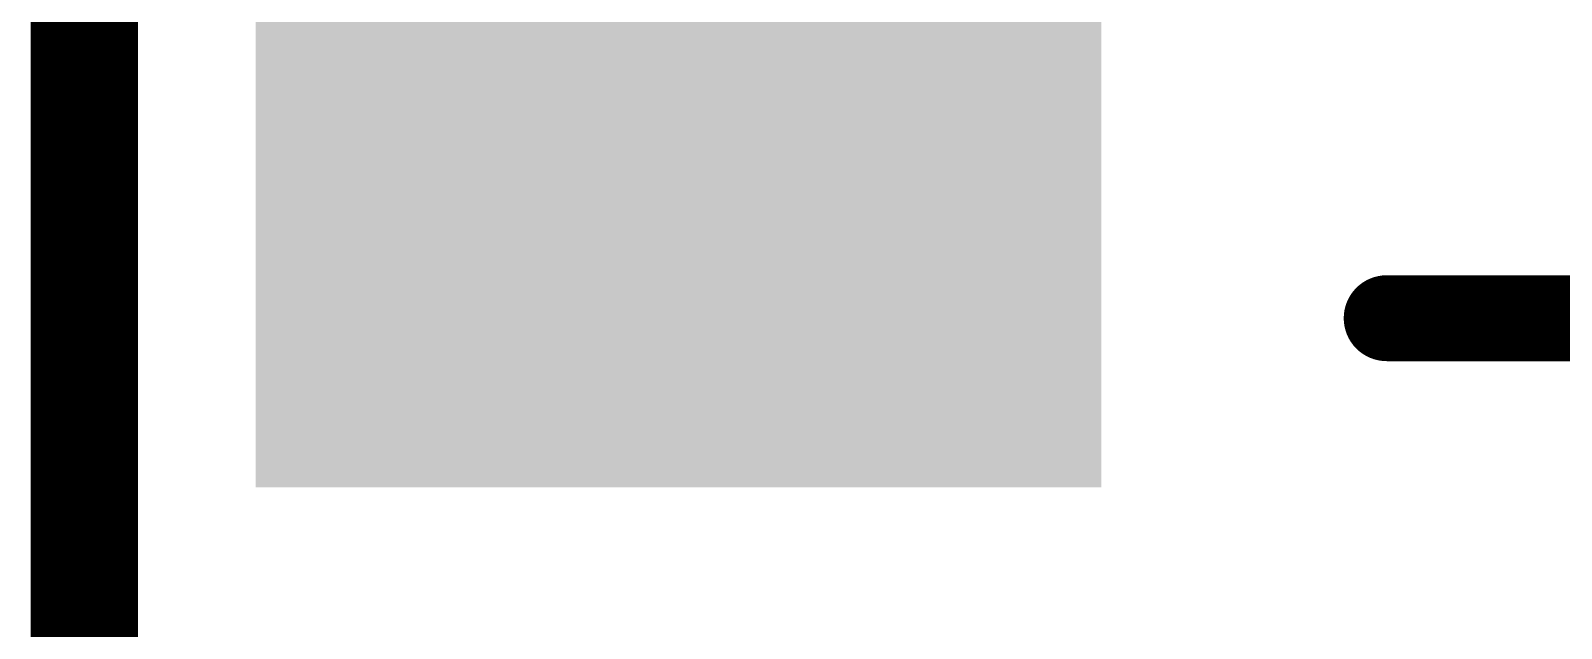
# Model space of a CAD drawing. Extents: x -25.4 to 61.2, y -12 to 25.5.
# Drawn here: x -0.127 to 3.493, y 8.967 to 10.38 of the extents above; entities that cross this region are included whole.
import ezdxf

# ---------------------------------------------------------------- set-up
doc = ezdxf.new("R2010")
doc.units = 0
for name, color, linetype in [('1', 12, 'CONTINUOUS'), ('16', 53, 'CONTINUOUS'), ('20', 53, 'CONTINUOUS'), ('21', 41, 'CONTINUOUS')]:
    doc.layers.add(name, color=color, linetype=linetype)

# ---------------------------------------------------------------- blocks, each defined once
blk = doc.blocks.new('RECT')
blk.add_solid([(-0.5, -0.5), (0.5, -0.5), (-0.5, 0.5), (0.5, 0.5)])

msp = doc.modelspace()

# ---------------------------------------------------------------- linework, layer by layer
at = {"layer": '1', "const_width": 0.254}
msp.add_lwpolyline([(0, 0), (0, 25.4)], dxfattribs=at)
at = {"layer": '16', "const_width": 0.254}
msp.add_lwpolyline([(0, 0), (0, 25.4)], dxfattribs=at)
at = {"layer": '20', "const_width": 0.2032}
msp.add_lwpolyline([(0, 0), (0, 25.4)], dxfattribs=at)
at = {"layer": '21', "const_width": 0.2032}
msp.add_lwpolyline([(4.73, 9.7), (3.08, 9.7)], dxfattribs=at)
at = {"layer": '21', "const_width": 0.1016}
msp.add_lwpolyline([(3.08, 9.7508, 1), (3.08, 9.6492)], format="xyb", dxfattribs=at)

# ---------------------------------------------------------------- block references
at = {"layer": '1', "xscale": 1.2, "yscale": 2, "rotation": 270}
msp.add_blockref('RECT', (1.405, 9.9), dxfattribs=at)

doc.saveas('drawing.dxf')
